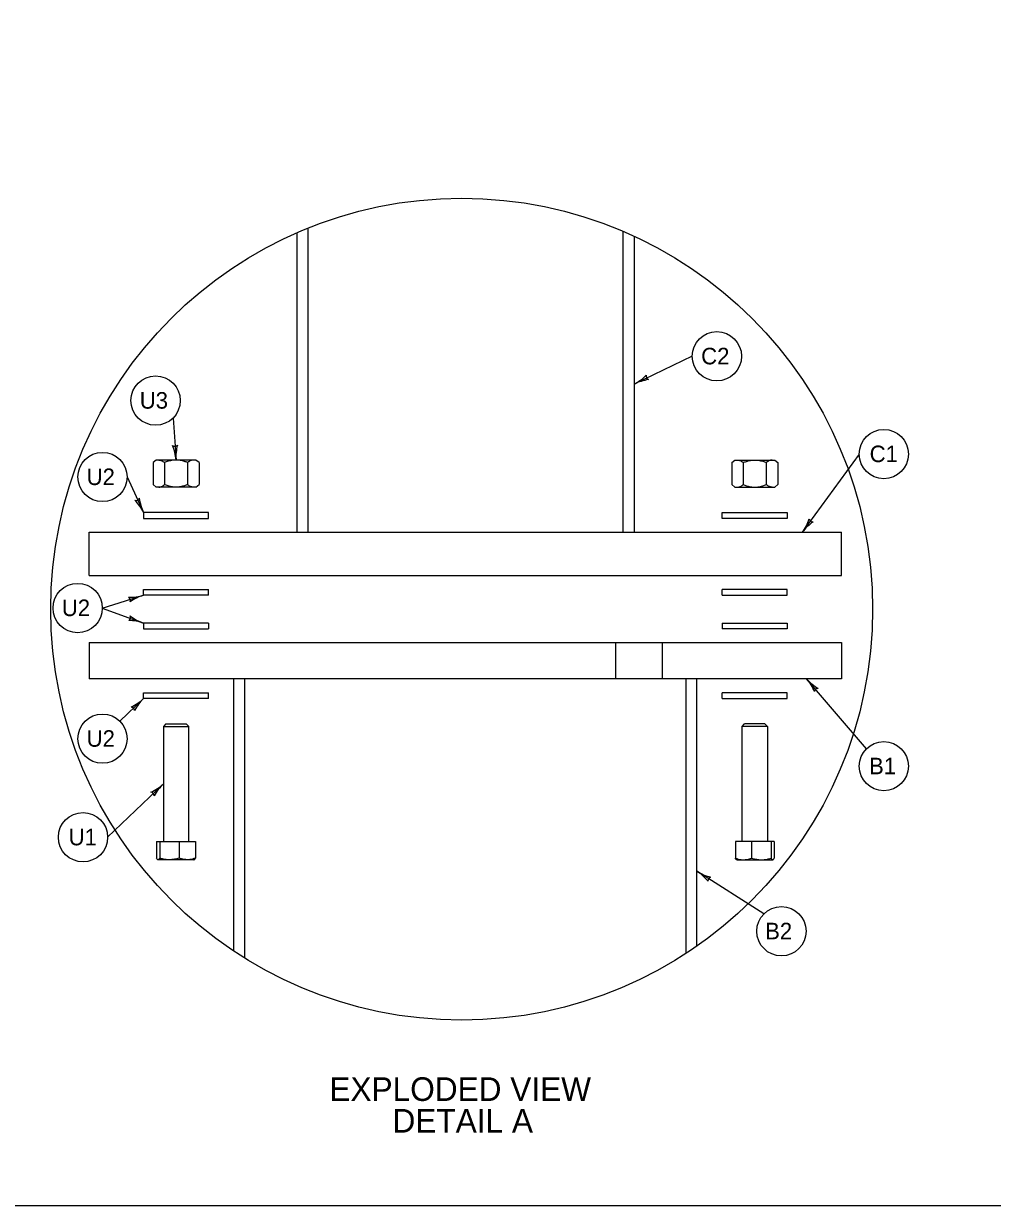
# Model space of a CAD drawing. Extents: x 503 to 668, y 745 to 845.
# Drawn here: x 586.1 to 627.1, y 744.7 to 794.7 of the extents above; entities that cross this region are included whole.
import ezdxf

# ---------------------------------------------------------------- set-up
doc = ezdxf.new("R2010")
doc.units = 0
for name, color, linetype in [('Level 1', 7, 'Continuous'), ('Level 2', 7, 'Continuous'), ('R_DS_ANNO_PR', 7, 'Continuous'), ('R_OR_NAMEBOUND_PR', 7, 'Continuous')]:
    doc.layers.add(name, color=color, linetype=linetype)

msp = doc.modelspace()

# ---------------------------------------------------------------- linework, layer by layer
at = {"layer": 'Level 1'}
for centre, radius, start, end in [((611.021, 781.216), 1.958, 296.9059, 315.5746), ((612.571, 779.807), 0.157, 165.6805, 247.7971), ((611.021, 781.216), 1.958, 296.8936, 296.9059), ((612.793, 777.724), 1.958, 98.253, 116.8997), ((617.463, 774.383), 1.958, 322.9581, 341.6269), ((619.474, 773.798), 0.157, 191.7327, 273.8494), ((620.588, 772.024), 1.958, 124.3052, 142.952), ((617.463, 774.383), 1.958, 322.9459, 322.9581), ((620.683, 768.287), 1.958, 221.1155, 221.1277), ((620.683, 768.287), 1.958, 221.1277, 239.7965), ((617.734, 765.711), 1.958, 22.4749, 41.1216), ((619.698, 766.438), 0.157, 89.9023, 172.019), ((615.626, 760.505), 1.958, 237.1629, 255.8317), ((613.503, 757.215), 1.958, 38.5101, 57.1568), ((615.626, 760.505), 1.958, 237.1507, 237.1629), ((615.189, 758.456), 0.157, 105.9375, 188.0542)]:
    msp.add_arc(centre, radius, start, end, dxfattribs=at)
at = {"layer": 'Level 2'}
for p, q in [((597.628, 785.879), (597.628, 773.204)), ((598.105, 786.08), (598.105, 773.204)), ((611.429, 785.948), (611.429, 773.204)), ((611.907, 785.736), (611.907, 773.204)), ((614.366, 780.652), (611.907, 779.47)), ((592.393, 778.039), (592.521, 776.26)), ((621.432, 776.512), (619.026, 773.204)), ((591.679, 776.26), (591.548, 776.153)), ((591.548, 776.153), (591.548, 775.219)), ((593.364, 776.26), (591.679, 776.26)), ((592.035, 776.153), (592.035, 775.219)), ((593.008, 776.153), (593.008, 775.219)), ((593.494, 776.153), (593.364, 776.26)), ((593.494, 776.153), (593.494, 775.219)), ((616.04, 776.153), (616.171, 776.26)), ((616.04, 776.153), (616.04, 775.219)), ((616.171, 776.26), (617.856, 776.26)), ((616.527, 776.153), (616.527, 775.219)), ((617.5, 776.153), (617.5, 775.219)), ((617.856, 776.26), (617.986, 776.153)), ((617.986, 776.153), (617.986, 775.219)), ((590.451, 775.542), (591.144, 774.035)), ((591.548, 775.219), (591.679, 775.112)), ((593.364, 775.112), (591.679, 775.112)), ((593.364, 775.112), (593.494, 775.219)), ((616.171, 775.112), (616.04, 775.219)), ((616.171, 775.112), (617.856, 775.112)), ((617.986, 775.219), (617.856, 775.112)), ((591.143, 774.035), (591.143, 773.79)), ((591.143, 773.79), (593.899, 773.79)), ((593.898, 774.035), (591.144, 774.035)), ((593.899, 773.79), (593.899, 774.035)), ((615.636, 773.79), (615.636, 774.035)), ((615.636, 774.035), (618.391, 774.035)), ((618.391, 773.79), (615.636, 773.79)), ((618.391, 774.035), (618.391, 773.79)), ((588.847, 771.367), (588.847, 773.204)), ((588.847, 773.204), (620.687, 773.204)), ((620.687, 771.367), (620.687, 773.204)), ((588.847, 771.367), (620.687, 771.367)), ((591.143, 770.78), (593.899, 770.78)), ((591.144, 770.535), (591.143, 770.78)), ((593.898, 770.535), (593.898, 770.78)), ((618.391, 770.78), (615.636, 770.78)), ((615.636, 770.535), (615.636, 770.78)), ((618.391, 770.535), (618.391, 770.78)), ((589.4, 769.996), (591.144, 770.535)), ((593.898, 770.535), (591.144, 770.535)), ((615.636, 770.535), (618.391, 770.535)), ((589.4, 769.996), (591.144, 769.362)), ((591.144, 769.362), (591.143, 769.117)), ((593.898, 769.362), (591.144, 769.362)), ((593.898, 769.362), (593.898, 769.117)), ((615.636, 769.362), (618.391, 769.362)), ((615.636, 769.362), (615.636, 769.117)), ((618.391, 769.362), (618.391, 769.117)), ((591.143, 769.117), (593.899, 769.117)), ((618.391, 769.117), (615.636, 769.117)), ((588.847, 768.53), (588.847, 766.999)), ((588.847, 768.53), (620.687, 768.53)), ((611.12, 768.53), (611.12, 766.999)), ((613.11, 766.999), (613.11, 768.53)), ((620.687, 768.53), (620.687, 766.999)), ((620.687, 766.999), (588.847, 766.999)), ((594.97, 755.469), (594.97, 766.999)), ((595.43, 755.174), (595.43, 766.999)), ((614.105, 755.377), (614.105, 766.999)), ((614.564, 755.687), (614.564, 766.999)), ((621.738, 764.039), (619.209, 766.999)), ((591.143, 766.412), (593.899, 766.412)), ((591.144, 766.167), (591.143, 766.412)), ((593.898, 766.167), (593.898, 766.412)), ((618.391, 766.412), (615.636, 766.412)), ((615.636, 766.167), (615.636, 766.412)), ((618.391, 766.167), (618.391, 766.412)), ((590.145, 765.203), (591.144, 766.167)), ((593.898, 766.167), (591.144, 766.167)), ((615.636, 766.167), (618.391, 766.167)), ((592.089, 765.091), (591.985, 764.987)), ((591.985, 764.987), (591.985, 760.116)), ((591.986, 764.987), (593.057, 764.987)), ((592.09, 765.091), (592.953, 765.091)), ((593.057, 764.987), (592.953, 765.091)), ((593.057, 760.116), (593.057, 764.987)), ((616.478, 764.987), (616.582, 765.091)), ((616.478, 760.116), (616.478, 764.987)), ((617.548, 764.987), (616.478, 764.987)), ((617.445, 765.091), (616.582, 765.091)), ((617.445, 765.091), (617.549, 764.987)), ((617.549, 764.987), (617.549, 760.116)), ((589.626, 760.294), (591.985, 762.551)), ((591.698, 760.116), (591.698, 759.41)), ((591.698, 760.116), (593.344, 760.116)), ((591.83, 760.116), (591.83, 759.41)), ((592.653, 760.116), (592.653, 759.41)), ((593.344, 760.116), (593.344, 759.41)), ((616.191, 760.116), (616.191, 759.41)), ((617.836, 760.116), (616.191, 760.116)), ((616.882, 760.116), (616.882, 759.41)), ((617.704, 760.116), (617.704, 759.41)), ((617.836, 760.116), (617.836, 759.41)), ((593.278, 759.342), (591.764, 759.342)), ((616.256, 759.342), (617.77, 759.342)), ((617.404, 757.053), (614.564, 758.86))]:
    msp.add_line(p, q, dxfattribs=at)
for centre, radius in [((604.608, 769.948), 17.393), ((615.409, 780.652), 1.043), ((591.656, 778.776), 1.043), ((622.475, 776.512), 1.043), ((589.408, 775.542), 1.043), ((588.357, 769.996), 1.043), ((589.408, 764.466), 1.043), ((622.475, 763.302), 1.043), ((588.583, 760.294), 1.043), ((618.142, 756.316), 1.043)]:
    msp.add_circle(centre, radius, dxfattribs=at)
for centre, radius, start, end in [((592.469, 777.003), 0.157, 232.8417, 314.9584), ((590.568, 776.121), 1.958, 4.0671, 22.7359), ((594.474, 776.399), 1.958, 165.4142, 184.061), ((590.568, 776.121), 1.958, 4.0548, 4.0671), ((590.824, 774.708), 0.157, 254.2503, 336.367), ((589.377, 773.193), 1.958, 25.4757, 44.1445), ((592.911, 774.877), 1.958, 186.8229, 205.4696), ((589.377, 773.193), 1.958, 25.4635, 25.4757), ((590.586, 772.411), 1.958, 267.9091, 286.5558), ((590.43, 770.323), 0.157, 335.3365, 57.4532), ((591.702, 768.659), 1.958, 106.5619, 125.2307), ((591.702, 768.659), 1.958, 106.5497, 106.5619), ((590.44, 769.603), 0.157, 299.8993, 22.016), ((590.511, 767.509), 1.958, 71.1247, 89.7935), ((591.777, 771.214), 1.958, 232.4719, 251.1186), ((590.511, 767.509), 1.958, 71.1125, 71.1247), ((589.777, 767.569), 1.958, 295.6324, 314.2791), ((590.611, 765.648), 0.157, 3.0598, 85.1765), ((592.511, 764.766), 1.958, 134.2852, 152.954), ((592.511, 764.766), 1.958, 134.273, 134.2852), ((590.653, 763.986), 1.958, 294.2335, 312.8803), ((593.318, 761.117), 1.958, 132.8864, 151.5552), ((593.318, 761.117), 1.958, 132.8742, 132.8864), ((591.44, 762.045), 0.157, 1.661, 83.7777)]:
    msp.add_arc(centre, radius, start, end, dxfattribs=at)
for points in [[(591.791, 776.26), (591.806, 776.259), (591.837, 776.258), (591.882, 776.245), (591.927, 776.226), (591.967, 776.203), (592.003, 776.178), (592.024, 776.161), (592.035, 776.153)], [(592.521, 776.26), (592.504, 776.26), (592.455, 776.259), (592.374, 776.251), (592.279, 776.233), (592.184, 776.208), (592.103, 776.18), (592.053, 776.16), (592.035, 776.153)], [(593.008, 776.153), (592.987, 776.161), (592.946, 776.177), (592.876, 776.202), (592.796, 776.225), (592.707, 776.245), (592.615, 776.258), (592.552, 776.259), (592.521, 776.26)], [(593.251, 776.26), (593.236, 776.259), (593.206, 776.258), (593.161, 776.245), (593.116, 776.226), (593.075, 776.203), (593.039, 776.178), (593.018, 776.161), (593.008, 776.153)], [(616.284, 776.26), (616.299, 776.259), (616.329, 776.258), (616.374, 776.245), (616.419, 776.226), (616.459, 776.203), (616.495, 776.178), (616.516, 776.161), (616.527, 776.153)], [(616.527, 776.153), (616.547, 776.161), (616.588, 776.177), (616.659, 776.202), (616.738, 776.225), (616.828, 776.245), (616.92, 776.258), (616.982, 776.259), (617.013, 776.26)], [(617.013, 776.26), (617.03, 776.26), (617.079, 776.259), (617.16, 776.251), (617.256, 776.233), (617.351, 776.208), (617.432, 776.18), (617.481, 776.16), (617.5, 776.153)], [(617.743, 776.26), (617.728, 776.259), (617.698, 776.258), (617.653, 776.245), (617.608, 776.226), (617.567, 776.203), (617.531, 776.178), (617.51, 776.161), (617.5, 776.153)], [(591.791, 775.112), (591.806, 775.113), (591.837, 775.114), (591.882, 775.127), (591.927, 775.146), (591.967, 775.169), (592.003, 775.194), (592.024, 775.211), (592.035, 775.219)], [(592.521, 775.112), (592.504, 775.112), (592.455, 775.113), (592.374, 775.121), (592.279, 775.139), (592.184, 775.164), (592.103, 775.192), (592.053, 775.212), (592.035, 775.219)], [(593.008, 775.219), (592.987, 775.211), (592.946, 775.195), (592.876, 775.17), (592.796, 775.147), (592.707, 775.127), (592.615, 775.114), (592.552, 775.113), (592.521, 775.112)], [(593.251, 775.112), (593.236, 775.113), (593.206, 775.114), (593.161, 775.127), (593.116, 775.146), (593.075, 775.169), (593.039, 775.194), (593.018, 775.211), (593.008, 775.219)], [(616.284, 775.112), (616.299, 775.113), (616.329, 775.114), (616.374, 775.127), (616.419, 775.146), (616.459, 775.169), (616.495, 775.194), (616.516, 775.211), (616.527, 775.219)], [(616.527, 775.219), (616.547, 775.211), (616.588, 775.195), (616.659, 775.17), (616.738, 775.147), (616.828, 775.127), (616.92, 775.114), (616.982, 775.113), (617.013, 775.112)], [(617.013, 775.112), (617.03, 775.112), (617.079, 775.113), (617.16, 775.121), (617.256, 775.139), (617.351, 775.164), (617.432, 775.192), (617.481, 775.212), (617.5, 775.219)], [(617.743, 775.112), (617.728, 775.113), (617.698, 775.114), (617.653, 775.127), (617.608, 775.146), (617.567, 775.169), (617.531, 775.194), (617.51, 775.211), (617.5, 775.219)], [(591.764, 759.342), (591.763, 759.342), (591.756, 759.342), (591.744, 759.347), (591.724, 759.366), (591.709, 759.392), (591.698, 759.41)], [(591.83, 759.41), (591.825, 759.4), (591.814, 759.381), (591.798, 759.359), (591.781, 759.345), (591.77, 759.343), (591.764, 759.342)], [(592.241, 759.342), (592.232, 759.342), (592.19, 759.342), (592.116, 759.347), (591.988, 759.366), (591.893, 759.392), (591.83, 759.41)], [(592.653, 759.41), (592.62, 759.4), (592.553, 759.381), (592.451, 759.359), (592.347, 759.345), (592.277, 759.343), (592.241, 759.342)], [(592.998, 759.342), (592.953, 759.344), (592.862, 759.349), (592.747, 759.377), (592.678, 759.401), (592.653, 759.41)], [(593.344, 759.41), (593.301, 759.396), (593.215, 759.367), (593.099, 759.345), (593.026, 759.343), (592.998, 759.342)], [(593.278, 759.342), (593.28, 759.342), (593.286, 759.342), (593.298, 759.347), (593.319, 759.366), (593.334, 759.392), (593.344, 759.41)], [(616.256, 759.342), (616.255, 759.342), (616.248, 759.342), (616.236, 759.347), (616.216, 759.366), (616.201, 759.392), (616.191, 759.41)], [(616.191, 759.41), (616.233, 759.396), (616.319, 759.367), (616.435, 759.345), (616.508, 759.343), (616.536, 759.342)], [(616.536, 759.342), (616.581, 759.344), (616.672, 759.349), (616.788, 759.377), (616.857, 759.401), (616.882, 759.41)], [(616.882, 759.41), (616.915, 759.4), (616.981, 759.381), (617.084, 759.359), (617.188, 759.345), (617.258, 759.343), (617.293, 759.342)], [(617.293, 759.342), (617.303, 759.342), (617.345, 759.342), (617.418, 759.347), (617.547, 759.366), (617.641, 759.392), (617.704, 759.41)], [(617.704, 759.41), (617.71, 759.4), (617.72, 759.381), (617.737, 759.359), (617.753, 759.345), (617.765, 759.343), (617.77, 759.342)], [(617.77, 759.342), (617.772, 759.342), (617.778, 759.342), (617.79, 759.347), (617.811, 759.366), (617.826, 759.392), (617.836, 759.41)]]:
    msp.add_open_spline(points, degree=3, dxfattribs=at)
at = {"layer": 'R_OR_NAMEBOUND_PR'}
msp.add_lwpolyline([(503.067, 744.714), (668.068, 744.714), (668.068, 844.839), (503.067, 844.839)], close=True, dxfattribs=at)

# ---------------------------------------------------------------- texts
at = {"layer": 'Level 2'}
for s, p in [('EXPLODED VIEW', (599.011, 749.134)), ('DETAIL A', (601.682, 747.794))]:
    msp.add_text(s, height=1, dxfattribs=at).set_placement(p)
at = {"layer": 'R_DS_ANNO_PR'}
for s, p in [('C2', (614.745, 780.31)), ('U3', (590.984, 778.435)), ('C1', (621.875, 776.171)), ('U2', (588.737, 775.201)), ('U2', (587.686, 769.655)), ('U2', (588.737, 764.125)), ('B1', (621.849, 762.96)), ('U1', (587.975, 759.953)), ('B2', (617.452, 755.975))]:
    msp.add_text(s, height=0.7, dxfattribs=at).set_placement(p)

doc.saveas('drawing.dxf')
